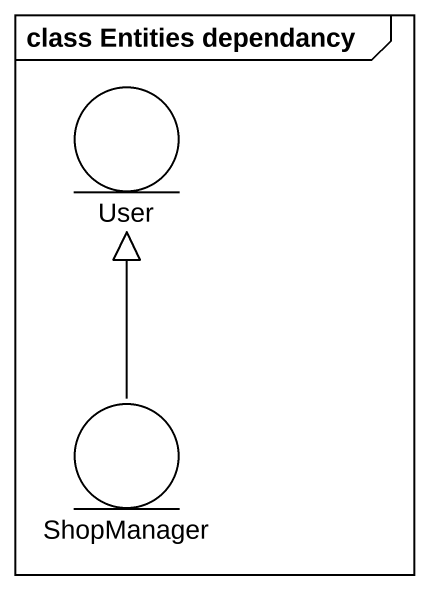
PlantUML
@startuml
mainframe class Entities dependancy
entity User
entity ShopManager
ShopManager -up-|> User
@enduml
